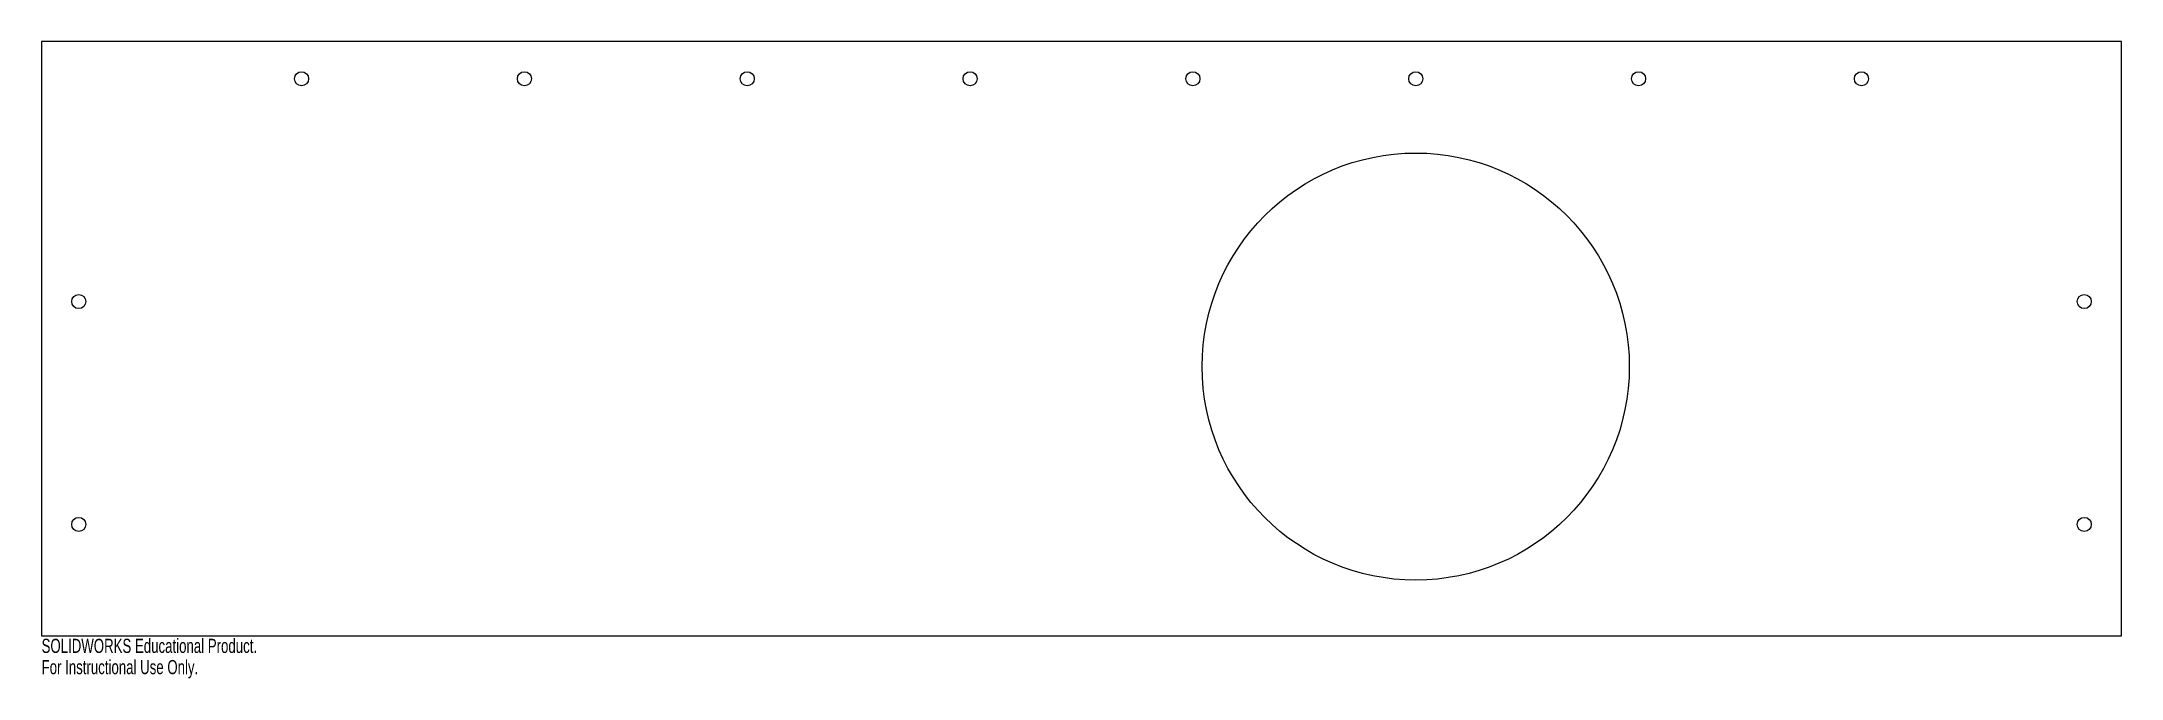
# Model space of a CAD drawing. Header units: inches. Extents: x 0 to 28, y -0.6 to 8.
import ezdxf

# ---------------------------------------------------------------- set-up
doc = ezdxf.new("R2010")
doc.units = ezdxf.units.IN
doc.header["$MEASUREMENT"] = 0
doc.styles.add('SLDTEXTSTYLE0', font='TXT', dxfattribs={"width": 0.7})

msp = doc.modelspace()

# ---------------------------------------------------------------- linework, layer by layer
at = {"color": 7, "linetype": 'Continuous', "lineweight": 25}
for p, q in [((0, 8), (0, 0)), ((28, 8), (0, 8)), ((28, 0), (28, 8)), ((0, 0), (28, 0))]:
    msp.add_line(p, q, dxfattribs=at)
for centre, radius in [((3.5, 7.5), 0.095), ((6.5, 7.5), 0.095), ((9.5, 7.5), 0.095), ((12.5, 7.5), 0.095), ((15.5, 7.5), 0.095), ((18.5, 7.5), 0.095), ((21.5, 7.5), 0.095), ((24.5, 7.5), 0.095), ((18.5, 3.625), 2.875), ((0.5, 4.5), 0.095), ((27.5, 4.5), 0.095), ((0.5, 1.5), 0.095), ((27.5, 1.5), 0.095)]:
    msp.add_circle(centre, radius, dxfattribs=at)

# ---------------------------------------------------------------- texts
at = {"color": 7, "linetype": 'Continuous', "char_height": 0.1903, "attachment_point": 1, "style": 'SLDTEXTSTYLE0'}
for s, insert in [('SOLIDWORKS Educational Product.', (0, -0.04)), ('For Instructional Use Only.', (0, -0.326))]:
    msp.add_mtext(s, dxfattribs=dict(at, insert=insert))

doc.saveas('drawing.dxf')
